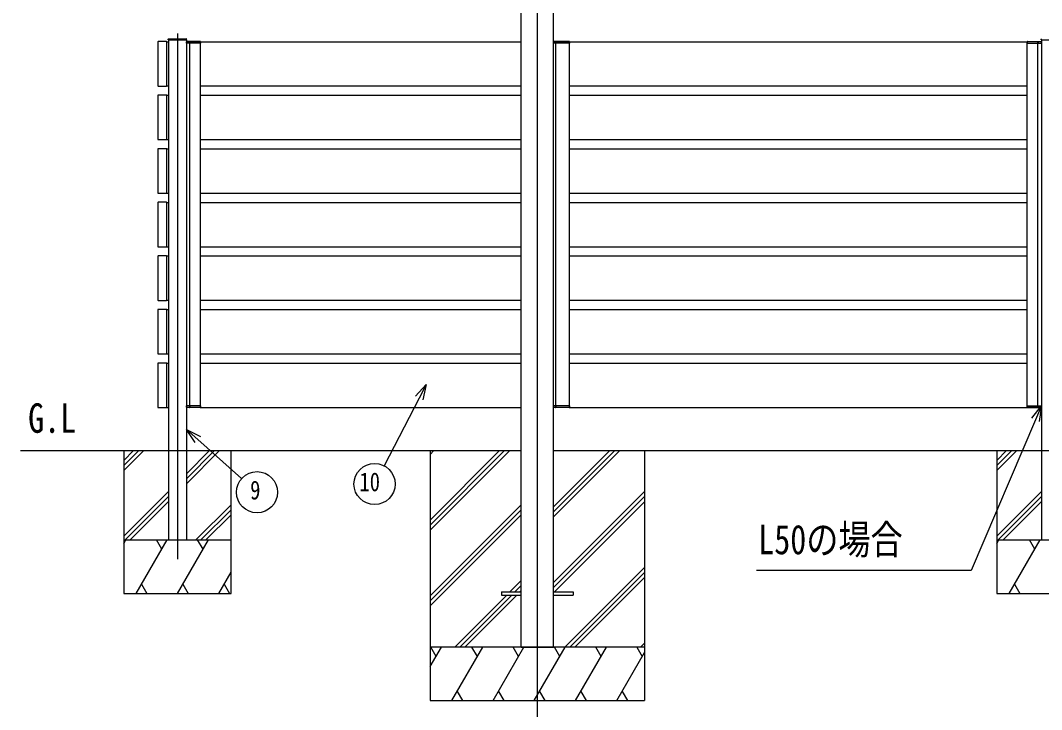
# Model space of a CAD drawing. Units: millimetres, scale not verified. Extents: x -10512 to 10512, y -7425 to 7425.
# Drawn here: x -4392 to -1532, y -4585 to -2656 of the extents above; entities that cross this region are included whole.
import ezdxf
from ezdxf.enums import TextEntityAlignment as Align

# ---------------------------------------------------------------- set-up
doc = ezdxf.new("R2010")
doc.units = ezdxf.units.MM
doc.header["$LTSCALE"] = 30
for name, color, linetype in [('0-2_USER1', 3, 'Continuous'), ('0-4_YKK_12', 2, 'Continuous'), ('0-5_YKK_A1', 4, 'Continuous'), ('0-6_YKK_D', 6, 'Continuous')]:
    doc.layers.add(name, color=color, linetype=linetype)
doc.styles.add('ＭＳ ゴシック', font='')
doc.styles.get('ＭＳ ゴシック').set_extended_font_data('MS Gothic')

msp = doc.modelspace()

# ---------------------------------------------------------------- linework, layer by layer
at = {"layer": '0-4_YKK_12'}
for p, q in [((-2944.5, -4610.3), (-2944.5, -1553.16)), ((-3952.5, -2692.71), (-3952.5, -4163.8))]:
    msp.add_line(p, q, dxfattribs=at)
at = {"layer": '0-5_YKK_A1'}
for p, q in [((-2989.7, -4410.3), (-2989.7, -1860.27)), ((-2899.3, -4410.3), (-2899.3, -1860.27)), ((-4007.8, -2716.3), (-4007.8, -2838.3)), ((-3983.5, -2715), (-4006.5, -2715)), ((-3982.67, -2715.3), (-3977.5, -2715.3)), ((-3982.2, -2838.3), (-3982.2, -2716.3)), ((-3978.18, -2709.8), (-3978.08, -2708.24)), ((-3978.18, -2709.8), (-3926.82, -2709.8)), ((-3977.5, -2709.8), (-3977.5, -4110.3)), ((-3977.09, -2707.3), (-3927.91, -2707.3)), ((-3927.5, -2709.8), (-3927.5, -4110.3)), ((-3927.5, -2715.81), (-3927.5, -2719.8)), ((-3927.2, -2715.79), (-3914.67, -2715.81)), ((-3927.2, -2715.81), (-3927.2, -2715.8)), ((-3927.2, -2719.8), (-3927.2, -2715.81)), ((-3926.82, -2709.8), (-3926.91, -2708.24)), ((-3914.07, -2714.8), (-3926.5, -2714.8)), ((-3917.28, -2714.8), (-3918.58, -2714.8)), ((-3917.88, -2715.81), (-3917.91, -2719.8)), ((-3914.67, -2715.81), (-3887.77, -2715.79)), ((-3888.47, -2714.8), (-3914.07, -2714.8)), ((-3887.5, -2719.8), (-3887.47, -2715.81)), ((-3887.42, -2715.3), (-2989.7, -2715.3)), ((-2899.3, -2715.81), (-2899.3, -2719.8)), ((-2899, -2715.79), (-2889.38, -2715.81)), ((-2899, -2715.81), (-2899, -2715.8)), ((-2899, -2719.8), (-2899, -2715.81)), ((-2888.78, -2714.8), (-2898.3, -2714.8)), ((-2892.58, -2715.81), (-2892.61, -2719.8)), ((-2889.37, -2715.81), (-2854.57, -2715.79)), ((-2855.27, -2714.8), (-2888.78, -2714.8)), ((-2854.4, -2715.3), (-1572.4, -2715.3)), ((-2854.3, -2719.8), (-2854.27, -2715.81)), ((-1572.5, -2719.8), (-1572.53, -2715.81)), ((-1545.33, -2715.81), (-1572.23, -2715.79)), ((-1571.53, -2714.8), (-1545.92, -2714.8)), ((-1545.92, -2714.8), (-1533.5, -2714.8)), ((-1532.8, -2715.79), (-1545.32, -2715.81)), ((-1542.72, -2714.8), (-1541.42, -2714.8)), ((-1542.12, -2715.81), (-1542.09, -2719.8)), ((-1533.18, -2709.8), (-1533.09, -2708.24)), ((-1533.18, -2709.8), (-1481.82, -2709.8)), ((-1532.8, -2715.81), (-1532.8, -2715.8)), ((-1532.8, -2719.8), (-1532.8, -2715.81)), ((-1532.5, -2709.8), (-1532.5, -4110.3)), ((-1532.5, -2715.81), (-1532.5, -2719.8)), ((-3927.5, -2719.8), (-3927.2, -2719.8)), ((-3914.71, -2719.8), (-3927.2, -2719.8)), ((-3917.61, -2719.8), (-3917.31, -2719.8)), ((-3917.5, -3734.8), (-3917.5, -2719.8)), ((-3887.8, -2719.8), (-3887.5, -2719.8)), ((-3887.5, -3735.73), (-3887.5, -2718.61)), ((-2899.3, -2719.8), (-2899, -2719.8)), ((-2889.41, -2719.8), (-2899, -2719.8)), ((-2892.31, -2719.8), (-2892.01, -2719.8)), ((-2892.3, -3734.8), (-2892.3, -2719.8)), ((-2854.6, -2719.8), (-2854.3, -2719.8)), ((-2854.3, -3734.8), (-2854.3, -2719.8)), ((-1572.5, -3735.73), (-1572.5, -2718.61)), ((-1572.2, -2719.8), (-1572.5, -2719.8)), ((-1545.29, -2719.8), (-1532.8, -2719.8)), ((-1542.39, -2719.8), (-1542.69, -2719.8)), ((-1542.5, -3734.8), (-1542.5, -2719.8)), ((-1532.5, -2719.8), (-1532.8, -2719.8)), ((-4006.5, -2839.6), (-3983.5, -2839.6)), ((-3982.67, -2839.3), (-3977.5, -2839.3)), ((-3887.32, -2839.3), (-2989.7, -2839.3)), ((-2854.3, -2839.31), (-1572.5, -2839.3)), ((-4007.8, -2866.3), (-4007.8, -2988.3)), ((-3983.5, -2865), (-4006.5, -2865)), ((-3982.67, -2865.3), (-3977.5, -2865.3)), ((-3982.2, -2988.3), (-3982.2, -2866.3)), ((-3887.42, -2865.3), (-2989.7, -2865.3)), ((-2854.3, -2865.32), (-1572.5, -2865.31)), ((-4006.5, -2989.6), (-3983.5, -2989.6)), ((-3982.67, -2989.3), (-3977.5, -2989.3)), ((-3887.32, -2989.3), (-2989.7, -2989.3)), ((-2854.3, -2989.32), (-1572.5, -2989.31)), ((-4007.8, -3016.3), (-4007.8, -3138.3)), ((-3983.5, -3015), (-4006.5, -3015)), ((-3982.67, -3015.3), (-3977.5, -3015.3)), ((-3982.2, -3138.3), (-3982.2, -3016.3)), ((-3887.32, -3015.3), (-2989.7, -3015.3)), ((-2854.3, -3015.3), (-1572.5, -3015.3)), ((-4006.5, -3139.6), (-3983.5, -3139.6)), ((-3982.67, -3139.3), (-3977.5, -3139.3)), ((-3887.32, -3139.3), (-2989.7, -3139.3)), ((-2854.3, -3139.31), (-1572.5, -3139.3)), ((-4007.8, -3166.3), (-4007.8, -3288.3)), ((-3983.5, -3165), (-4006.5, -3165)), ((-3982.67, -3165.3), (-3977.5, -3165.3)), ((-3982.2, -3288.3), (-3982.2, -3166.3)), ((-3887.32, -3165.3), (-2989.7, -3165.3)), ((-2854.3, -3165.32), (-1572.5, -3165.31)), ((-4007.8, -3316.3), (-4007.8, -3438.3)), ((-4006.5, -3289.6), (-3983.5, -3289.6)), ((-3983.5, -3315), (-4006.5, -3315)), ((-3982.67, -3289.3), (-3977.5, -3289.3)), ((-3982.67, -3315.3), (-3977.5, -3315.3)), ((-3982.2, -3438.3), (-3982.2, -3316.3)), ((-3887.32, -3289.3), (-2989.7, -3289.3)), ((-3887.32, -3315.3), (-2989.7, -3315.3)), ((-2854.3, -3289.31), (-1572.5, -3289.3)), ((-2854.3, -3315.31), (-1572.5, -3315.3)), ((-4006.5, -3439.6), (-3983.5, -3439.6)), ((-3982.67, -3439.3), (-3977.5, -3439.3)), ((-3887.32, -3439.3), (-2989.7, -3439.3)), ((-2854.3, -3439.31), (-1572.5, -3439.3)), ((-4007.8, -3466.3), (-4007.8, -3588.3)), ((-3983.5, -3465), (-4006.5, -3465)), ((-3982.67, -3465.3), (-3977.5, -3465.3)), ((-3982.2, -3588.3), (-3982.2, -3466.3)), ((-3887.32, -3465.3), (-2989.7, -3465.3)), ((-2854.3, -3465.3), (-1572.5, -3465.31)), ((-4006.5, -3589.6), (-3983.5, -3589.6)), ((-3982.67, -3589.3), (-3977.5, -3589.3)), ((-3887.32, -3589.3), (-2989.7, -3589.3)), ((-2854.3, -3589.3), (-1572.5, -3589.3)), ((-4007.8, -3616.3), (-4007.8, -3738.3)), ((-3983.5, -3615), (-4006.5, -3615)), ((-3982.67, -3615.3), (-3977.5, -3615.3)), ((-3982.2, -3738.3), (-3982.2, -3616.3)), ((-3887.32, -3615.3), (-2989.7, -3615.3)), ((-2854.3, -3615.3), (-1572.5, -3615.31)), ((-4006.5, -3739.6), (-3983.5, -3739.6)), ((-3982.67, -3739.3), (-3977.5, -3739.3)), ((-3927.5, -3734.8), (-3927.2, -3734.8)), ((-3927.5, -3738.8), (-3927.5, -3734.8)), ((-3914.71, -3734.8), (-3927.2, -3734.8)), ((-3927.2, -3734.8), (-3927.2, -3738.79)), ((-3927.2, -3738.79), (-3927.2, -3738.8)), ((-3927.2, -3738.81), (-3914.67, -3738.79)), ((-3914.07, -3739.8), (-3926.5, -3739.8)), ((-3917.28, -3739.8), (-3918.58, -3739.8)), ((-3917.88, -3738.79), (-3917.91, -3734.8)), ((-3917.61, -3734.8), (-3917.31, -3734.8)), ((-3914.67, -3738.79), (-3887.77, -3738.81)), ((-3888.47, -3739.8), (-3914.07, -3739.8)), ((-3887.8, -3734.8), (-3887.5, -3734.8)), ((-3887.6, -3739.3), (-2989.7, -3739.3)), ((-3887.5, -3734.8), (-3887.47, -3738.79)), ((-2899.3, -3734.8), (-2899, -3734.8)), ((-2899.3, -3738.8), (-2899.3, -3734.8)), ((-2889.41, -3734.8), (-2899, -3734.8)), ((-2899, -3734.8), (-2899, -3738.79)), ((-2899, -3738.79), (-2899, -3738.8)), ((-2899, -3738.81), (-2889.38, -3738.79)), ((-2890.08, -3739.8), (-2898.3, -3739.8)), ((-2891.98, -3739.8), (-2893.28, -3739.8)), ((-2892.58, -3738.79), (-2892.61, -3734.8)), ((-2892.31, -3734.8), (-2892.01, -3734.8)), ((-2889.37, -3738.79), (-2854.57, -3738.81)), ((-2855.27, -3739.8), (-2888.78, -3739.8)), ((-2854.6, -3734.8), (-2854.3, -3734.8)), ((-2854.4, -3739.3), (-1572.4, -3739.3)), ((-2854.3, -3734.8), (-2854.27, -3738.79)), ((-1572.5, -3734.8), (-1572.53, -3738.79)), ((-1572.2, -3734.8), (-1572.5, -3734.8)), ((-1545.33, -3738.79), (-1572.23, -3738.81)), ((-1571.53, -3739.8), (-1545.92, -3739.8)), ((-1545.92, -3739.8), (-1533.5, -3739.8)), ((-1532.8, -3738.81), (-1545.32, -3738.79)), ((-1545.29, -3734.8), (-1532.8, -3734.8)), ((-1542.72, -3739.8), (-1541.42, -3739.8)), ((-1542.39, -3734.8), (-1542.69, -3734.8)), ((-1542.12, -3738.79), (-1542.09, -3734.8)), ((-1532.8, -3734.8), (-1532.8, -3738.79)), ((-1532.5, -3734.8), (-1532.8, -3734.8)), ((-1532.8, -3738.79), (-1532.8, -3738.8)), ((-1532.5, -3738.8), (-1532.5, -3734.8)), ((-4392.27, -3860.3), (-2989.7, -3860.3)), ((-4102.5, -3860.3), (-4102.5, -4260.3)), ((-4102.5, -3887.65), (-4075.15, -3860.3)), ((-4102.5, -3901.79), (-4061.01, -3860.3)), ((-4102.5, -3915.93), (-4046.87, -3860.3)), ((-3927.5, -3953.07), (-3834.73, -3860.3)), ((-3927.5, -3938.92), (-3848.88, -3860.3)), ((-3927.5, -3924.78), (-3863.02, -3860.3)), ((-3802.5, -4260.3), (-3802.5, -3860.3)), ((-3244.36, -3860.3), (-3244.36, -4560.3)), ((-3244.36, -4054.48), (-3050.18, -3860.3)), ((-3244.36, -4068.62), (-3036.04, -3860.3)), ((-3244.36, -4082.76), (-3021.89, -3860.3)), ((-3244.36, -3870.63), (-3234.03, -3860.3)), ((-2899.3, -3860.3), (-115.7, -3860.3)), ((-2899.16, -4045.93), (-2713.53, -3860.3)), ((-2899.16, -4031.79), (-2727.67, -3860.3)), ((-2899.16, -4017.65), (-2741.81, -3860.3)), ((-2644.36, -3860.3), (-2644.36, -4560.3)), ((-1657.5, -3860.3), (-1657.5, -4260.3)), ((-1657.5, -3887.65), (-1630.15, -3860.3)), ((-1657.5, -3901.79), (-1616.01, -3860.3)), ((-1657.5, -3915.93), (-1601.87, -3860.3)), ((-4102.5, -4099.78), (-3977.5, -3974.78)), ((-2899.16, -4229.78), (-2644.36, -3974.98)), ((-1657.5, -4099.78), (-1532.5, -3974.78)), ((-4098.88, -4110.3), (-3977.5, -3988.92)), ((-4084.74, -4110.3), (-3977.5, -4003.07)), ((-2899.16, -4243.92), (-2644.36, -3989.12)), ((-2896.9, -4255.8), (-2644.36, -4003.26)), ((-1653.88, -4110.3), (-1532.5, -3988.92)), ((-1639.74, -4110.3), (-1532.5, -4003.07)), ((-3900.89, -4110.3), (-3802.5, -4011.91)), ((-3886.75, -4110.3), (-3802.5, -4026.06)), ((-3244.36, -4266.61), (-2989.56, -4011.81)), ((-3244.36, -4280.75), (-2989.56, -4025.95)), ((-3872.6, -4110.3), (-3802.5, -4040.2)), ((-3244.36, -4294.89), (-2989.56, -4040.1)), ((-4102.5, -4120.12), (-4096.83, -4110.3)), ((-4102.5, -4110.3), (-3802.5, -4110.3)), ((-4067.96, -4260.3), (-3981.36, -4110.3)), ((-3996.36, -4136.28), (-4011.37, -4110.3)), ((-3952.5, -4260.3), (-3865.89, -4110.3)), ((-3880.89, -4136.28), (-3895.89, -4110.3)), ((-1657.5, -4120.12), (-1651.83, -4110.3)), ((-1657.5, -4110.3), (-1357.5, -4110.3)), ((-1622.97, -4260.3), (-1536.36, -4110.3)), ((-1551.36, -4136.28), (-1566.37, -4110.3)), ((-3837.02, -4260.3), (-3802.5, -4200.5)), ((-2867.55, -4410.3), (-2644.36, -4187.11)), ((-2853.41, -4410.3), (-2644.36, -4201.25)), ((-3021.42, -4255.8), (-2989.56, -4223.94)), ((-2839.26, -4410.3), (-2644.36, -4215.4)), ((-4102.5, -4260.3), (-3802.5, -4260.3)), ((-4052.97, -4234.32), (-4037.97, -4260.3)), ((-3937.5, -4234.32), (-3922.5, -4260.3)), ((-3822.03, -4234.32), (-3807.03, -4260.3)), ((-3044.56, -4255.8), (-3044.56, -4264.8)), ((-3044.56, -4255.8), (-2989.56, -4255.8)), ((-3007.27, -4255.8), (-2989.56, -4238.09)), ((-2993.13, -4255.8), (-2989.56, -4252.23)), ((-2899.56, -4255.8), (-2844.56, -4255.8)), ((-2844.56, -4255.8), (-2844.56, -4264.8)), ((-1657.5, -4260.3), (-1357.5, -4260.3)), ((-1607.97, -4234.32), (-1592.97, -4260.3)), ((-3175.92, -4410.3), (-3030.42, -4264.8)), ((-3161.77, -4410.3), (-3016.27, -4264.8)), ((-3147.63, -4410.3), (-3002.13, -4264.8)), ((-3044.56, -4264.8), (-2989.56, -4264.8)), ((-2899.56, -4264.8), (-2844.56, -4264.8)), ((-2655.42, -4410.3), (-2644.36, -4399.24)), ((-2644.36, -4410.3), (-3244.36, -4410.3)), ((-3244.36, -4464.6), (-3213.01, -4410.3)), ((-3228.01, -4436.28), (-3243.01, -4410.3)), ((-3184.14, -4560.3), (-3097.54, -4410.3)), ((-3112.54, -4436.28), (-3127.54, -4410.3)), ((-3068.67, -4560.3), (-2982.07, -4410.3)), ((-2997.07, -4436.28), (-3012.07, -4410.3)), ((-2989.7, -4410.3), (-2899.3, -4410.3)), ((-2953.2, -4560.3), (-2866.6, -4410.3)), ((-2881.6, -4436.28), (-2896.6, -4410.3)), ((-2837.73, -4560.3), (-2751.13, -4410.3)), ((-2766.13, -4436.28), (-2781.13, -4410.3)), ((-2722.26, -4560.3), (-2644.36, -4425.37)), ((-2665.66, -4410.3), (-2650.66, -4436.28)), ((-3169.14, -4534.32), (-3154.14, -4560.3)), ((-3053.67, -4534.32), (-3038.67, -4560.3)), ((-2938.2, -4534.32), (-2923.2, -4560.3)), ((-2822.73, -4534.32), (-2807.73, -4560.3)), ((-2707.26, -4534.32), (-2692.26, -4560.3)), ((-3244.36, -4560.3), (-2644.36, -4560.3))]:
    msp.add_line(p, q, dxfattribs=at)
for points in [[(-3927.2, -2715.8), (-3927.5, -2715.8), (-3927.5, -2715.81)], [(-3917.91, -2719.8), (-3917.61, -2719.8), (-3917.58, -2715.81)], [(-3887.77, -2715.81), (-3887.8, -2719.8), (-3914.71, -2719.8)], [(-2899, -2715.8), (-2899.3, -2715.8), (-2899.3, -2715.81)], [(-2892.61, -2719.8), (-2892.31, -2719.8), (-2892.28, -2715.81)], [(-2854.57, -2715.81), (-2854.6, -2719.8), (-2889.41, -2719.8)], [(-1572.23, -2715.81), (-1572.2, -2719.8), (-1545.29, -2719.8)], [(-1542.09, -2719.8), (-1542.39, -2719.8), (-1542.42, -2715.81)], [(-1532.8, -2715.8), (-1532.5, -2715.8), (-1532.5, -2715.81)], [(-3927.2, -3738.8), (-3927.5, -3738.8), (-3927.5, -3738.8)], [(-3917.91, -3734.8), (-3917.61, -3734.8), (-3917.58, -3738.79)], [(-3887.77, -3738.79), (-3887.8, -3734.8), (-3914.71, -3734.8)], [(-2899, -3738.8), (-2899.3, -3738.8), (-2899.3, -3738.8)], [(-2892.61, -3734.8), (-2892.31, -3734.8), (-2892.28, -3738.79)], [(-2854.57, -3738.79), (-2854.6, -3734.8), (-2889.41, -3734.8)], [(-1572.23, -3738.79), (-1572.2, -3734.8), (-1545.29, -3734.8)], [(-1542.09, -3734.8), (-1542.39, -3734.8), (-1542.42, -3738.79)], [(-1532.8, -3738.8), (-1532.5, -3738.8), (-1532.5, -3738.8)]]:
    msp.add_lwpolyline(points, dxfattribs=at)
for centre, radius, start, end in [((-4006.5, -2716.3), 1.3, 90, 180), ((-3983.5, -2716.3), 1.3, 0.77968, 90), ((-3983.5, -2716.3), 1.3, 360, 0.77968), ((-3977.09, -2708.3), 1, 90, 176.5), ((-3927.91, -2708.3), 1, 3.5, 90), ((-3926.5, -2715.8), 1, 90, 180), ((-3927.27, -2707.21), 8.6, 268.50021, 270.49983), ((-3918.58, -2715.8), 1, 359.5, 90), ((-3917.73, -2707.22), 8.6, 269.0002, 270.9998), ((-3888.47, -2715.8), 1, 359.5, 90), ((-3887.62, -2707.22), 8.6, 269.0002, 270.9998), ((-2898.3, -2715.8), 1, 90, 180), ((-2899.07, -2707.21), 8.6, 268.50021, 270.49983), ((-2893.28, -2715.8), 1, 359.5, 90), ((-2892.43, -2707.22), 8.6, 269.0002, 270.9998), ((-2855.27, -2715.8), 1, 359.5, 90), ((-2854.42, -2707.22), 8.6, 269.0002, 270.9998), ((-1571.53, -2715.8), 1, 90, 180.5), ((-1572.38, -2707.22), 8.6, 269.0002, 270.9998), ((-1541.42, -2715.8), 1, 90, 180.5), ((-1542.27, -2707.22), 8.6, 269.0002, 270.9998), ((-1533.5, -2715.8), 1, 0, 90), ((-1532.09, -2708.3), 1, 90, 176.5), ((-1532.73, -2707.21), 8.6, 269.50017, 271.49979), ((-4006.5, -2838.3), 1.3, 180, 270), ((-3983.5, -2838.3), 1.3, 270, 360), ((-4006.5, -2866.3), 1.3, 90, 180), ((-3983.5, -2866.3), 1.3, 0.77968, 90), ((-3983.5, -2866.3), 1.3, 360, 0.77968), ((-4006.5, -2988.3), 1.3, 180, 270), ((-3983.5, -2988.3), 1.3, 270, 360), ((-4006.5, -3016.3), 1.3, 90, 180), ((-3983.5, -3016.3), 1.3, 360, 90), ((-4006.5, -3138.3), 1.3, 180, 270), ((-3983.5, -3138.3), 1.3, 270, 360), ((-4006.5, -3166.3), 1.3, 90, 180), ((-3983.5, -3166.3), 1.3, 360, 90), ((-4006.5, -3288.3), 1.3, 180, 270), ((-3983.5, -3288.3), 1.3, 270, 360), ((-4006.5, -3316.3), 1.3, 90, 180), ((-3983.5, -3316.3), 1.3, 360, 90), ((-4006.5, -3438.3), 1.3, 180, 270), ((-3983.5, -3438.3), 1.3, 270, 360), ((-4006.5, -3466.3), 1.3, 90, 180), ((-3983.5, -3466.3), 1.3, 360, 90), ((-4006.5, -3588.3), 1.3, 180, 270), ((-3983.5, -3588.3), 1.3, 270, 360), ((-4006.5, -3616.3), 1.3, 90, 180), ((-3983.5, -3616.3), 1.3, 360, 90), ((-4006.5, -3738.3), 1.3, 180, 270), ((-3983.5, -3738.3), 1.3, 270, 360), ((-3927.27, -3747.39), 8.6, 89.50017, 91.49979), ((-3926.5, -3738.8), 1, 180, 270), ((-3918.58, -3738.8), 1, 270, 0.5), ((-3917.73, -3747.39), 8.6, 89.0002, 90.9998), ((-3888.47, -3738.8), 1, 270, 0.5), ((-3887.62, -3747.39), 8.6, 89.0002, 90.9998), ((-2899.07, -3747.39), 8.6, 89.50017, 91.49979), ((-2898.3, -3738.8), 1, 180, 270), ((-2893.28, -3738.8), 1, 270, 0.5), ((-2892.43, -3747.39), 8.6, 89.0002, 90.9998), ((-2855.27, -3738.8), 1, 270, 0.5), ((-2854.42, -3747.39), 8.6, 89.0002, 90.9998), ((-1571.53, -3738.8), 1, 179.5, 270), ((-1572.38, -3747.39), 8.6, 89.0002, 90.9998), ((-1542.27, -3747.39), 8.6, 89.0002, 90.9998), ((-1541.42, -3738.8), 1, 179.5, 270), ((-1533.5, -3738.8), 1, 270, 0), ((-1532.73, -3747.39), 8.6, 88.50021, 90.49983)]:
    msp.add_arc(centre, radius, start, end, dxfattribs=at)
for centre, major_axis, start_param, end_param in [((-3926.5, -2715.8), (0, -1), 3.1415927, 4.712389), ((-3918.58, -2715.8), (0, -1), 1.5620697, 3.1415927), ((-3888.47, -2715.8), (0, -1), 1.5620697, 3.1415927), ((-2898.3, -2715.8), (0, -1), 3.1415927, 4.712389), ((-2893.28, -2715.8), (0, -1), 1.5620697, 3.1415927), ((-2855.27, -2715.8), (0, -1), 1.5620697, 3.1415927), ((-1571.53, -2715.8), (0, -1), 3.1415927, 4.7211156), ((-1541.42, -2715.8), (0, -1), 3.1415927, 4.7211156), ((-1533.5, -2715.8), (0, -1), 1.5707963, 3.1415927), ((-3926.5, -3738.8), (0, 1), 1.5707963, 3.1415927), ((-3918.58, -3738.8), (0, 1), 3.1415927, 4.7211156), ((-3888.47, -3738.8), (0, 1), 3.1415927, 4.7211156), ((-2898.3, -3738.8), (0, 1), 1.5707963, 3.1415927), ((-2893.28, -3738.8), (0, 1), 3.1415927, 4.7211156), ((-2855.27, -3738.8), (0, 1), 3.1415927, 4.7211156), ((-1571.53, -3738.8), (0, 1), 1.5620697, 3.1415927), ((-1541.42, -3738.8), (0, 1), 1.5620697, 3.1415927), ((-1533.5, -3738.8), (0, 1), 3.1415927, 4.712389)]:
    msp.add_ellipse(centre, major_axis=major_axis, ratio=0.7, start_param=start_param, end_param=end_param, dxfattribs=at)
at = {"layer": '0-6_YKK_D'}
for points in [[(-3255.9, -3675.21), (-3275.47, -3712.93), (-3373.92, -3902.64)], [(-3285.58, -3707.69), (-3255.9, -3675.21), (-3265.37, -3718.18)], [(-1532.5, -3734.8), (-1549.17, -3773.89), (-1729.08, -4195.74), (-2331.18, -4195.74)], [(-1559.65, -3769.43), (-1532.5, -3734.8), (-1538.7, -3778.36)], [(-3903.3, -3837.51), (-3927.5, -3800.76), (-3888.17, -3820.49)], [(-3927.5, -3800.76), (-3895.74, -3829), (-3772.63, -3938.45)]]:
    msp.add_lwpolyline(points, dxfattribs=at)
for centre in [(-3400.45, -3953.77), (-3729.59, -3976.72)]:
    msp.add_circle(centre, 57.6, dxfattribs=at)

# ---------------------------------------------------------------- texts
at = {"layer": '0-2_USER1', "style": 'ＭＳ ゴシック', "width": 0.8}
msp.add_text('G.L', height=82.48, dxfattribs=at).set_placement((-4370.79, -3834.99), align=Align.BOTTOM_LEFT)
at = {"layer": '0-6_YKK_D', "style": 'ＭＳ ゴシック', "width": 0.8}
for s, height, p in [('9', 52.79, (-3748.79, -4012.72)), ('10', 52.79, (-3442.69, -3989.77)), ('L50の場合', 82.48, (-2325.97, -4175.04))]:
    msp.add_text(s, height=height, dxfattribs=at).set_placement(p, align=Align.BOTTOM_LEFT)

doc.saveas('drawing.dxf')
